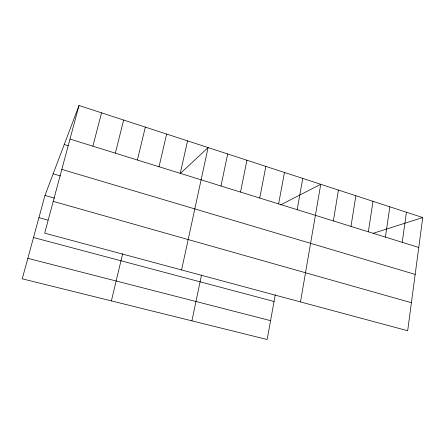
<?xml version="1.0" encoding="UTF-8"?>
<svg xmlns="http://www.w3.org/2000/svg" width="445" height="445" viewBox="0 0 445 445"><rect width="100%" height="100%" fill="white"/><g stroke="black" fill="none" stroke-linecap="round" stroke-linejoin="round"><path stroke-width="0.67" d="M422.75 217.544L407.676 330.741L44.684 233.141L79.015 105.498L422.75 217.544L373.222 233.297M402.23 242.33L406.424 212.226M385.426 237.107L389.842 206.819M368.349 231.801L372.988 201.324M350.994 226.405L355.861 195.744M333.349 220.926L338.45 190.065M300.486 301.921L320.756 184.297L280.634 204.878M297.16 209.678L302.761 178.434M275.249 294.901L267.15 339.502L22.25 278.815L44.978 195.427L79.015 105.498M278.603 203.91L284.466 172.471M259.73 198.042L265.86 166.402M240.528 192.073L246.936 160.233M191.917 320.862L201.496 275.066M220.993 186.004L227.684 153.959M181.588 269.948L208.099 147.573L180.208 173.633M180.258 173.344L187.562 140.881M159.021 166.742L166.647 134.062M111.384 300.903L122.675 253.667M137.383 160.016L145.343 127.12M115.344 153.169L123.643 120.044M92.877 146.188L101.538 112.841M27.835 258.328L270.571 320.65M33.503 237.53L274.053 301.482M38.926 217.638L47.988 220.125M44.978 195.427L54.585 198.164M53.228 201.374L411.408 302.717M53.161 173.806L60.481 175.959M61.827 169.4L415.179 274.409M64.247 144.519L68.219 145.738M69.987 139.068L418.767 247.47"/></g></svg>
